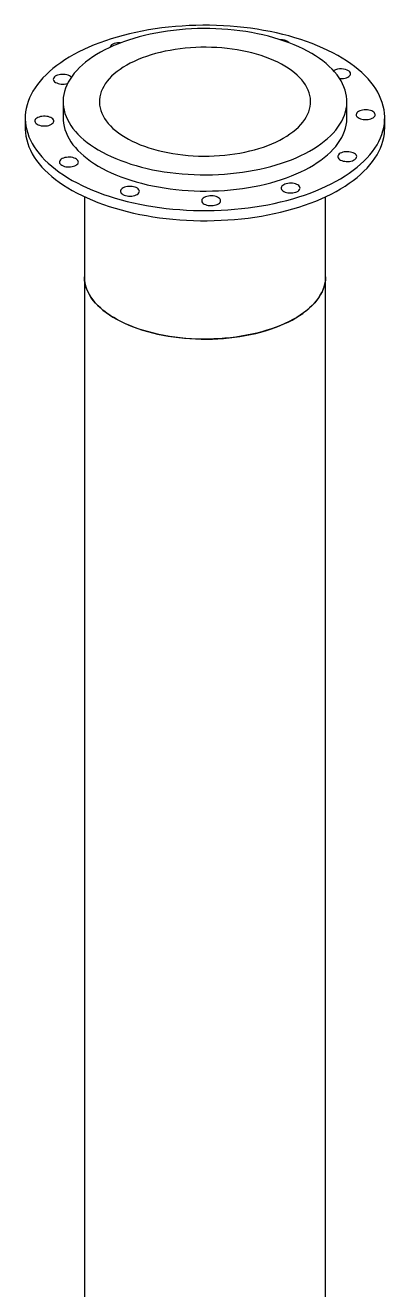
# Model space of a CAD drawing. Header units: inches. Extents: x 0.9 to 37.1, y -8.4 to 11.7.
# Drawn here: x 35.196 to 35.394, y 3.239 to 3.935 of the extents above; entities that cross this region are included whole.
import ezdxf

# ---------------------------------------------------------------- set-up
doc = ezdxf.new("R2010")
doc.units = ezdxf.units.IN
doc.header["$MEASUREMENT"] = 0

msp = doc.modelspace()

# ---------------------------------------------------------------- linework, layer by layer
at = {"color": 7, "linetype": 'Continuous', "lineweight": 25}
for p, q in [((35.217, 3.8931), (35.217, 3.88417)), ((35.37325, 3.88417), (35.37325, 3.8931)), ((35.19617, 3.88417), (35.19617, 3.87859)), ((35.39409, 3.87859), (35.39409, 3.88417)), ((35.22872, 3.8408), (35.22872, 3.79667)), ((35.36154, 3.79667), (35.36154, 3.8408)), ((35.22872, 3.79667), (35.22872, 3.09361)), ((35.36154, 3.09361), (35.36154, 3.79667))]:
    msp.add_line(p, q, dxfattribs=at)
at = {"color": 7, "linetype": 'Continuous', "lineweight": 25, "flags": 128}
for points in [[(35.38265, 3.86039), (35.38435, 3.86213), (35.38593, 3.86391), (35.38737, 3.86571), (35.38867, 3.86755), (35.38984, 3.8694), (35.39087, 3.87128), (35.39176, 3.87318), (35.39251, 3.87509), (35.39311, 3.87702), (35.39357, 3.87896), (35.39388, 3.88091), (35.39405, 3.88286), (35.39408, 3.88481), (35.39396, 3.88676), (35.39369, 3.88871), (35.39329, 3.89065), (35.39273, 3.89258), (35.39203, 3.8945), (35.3912, 3.8964), (35.39021, 3.89829), (35.3891, 3.90016), (35.38784, 3.902), (35.38644, 3.90381), (35.38492, 3.9056), (35.38326, 3.90736), (35.38147, 3.90908), (35.37955, 3.91076), (35.37751, 3.91241), (35.37535, 3.91401), (35.37307, 3.91557), (35.37068, 3.91709), (35.36818, 3.91856), (35.36557, 3.91997), (35.36285, 3.92133), (35.36004, 3.92264), (35.35713, 3.9239), (35.35413, 3.92509), (35.35105, 3.92622), (35.34788, 3.9273), (35.34463, 3.9283), (35.34131, 3.92925), (35.33793, 3.93013), (35.33448, 3.93094), (35.33097, 3.93168), (35.32741, 3.93235), (35.3238, 3.93295), (35.32016, 3.93348), (35.31647, 3.93394), (35.31275, 3.93432), (35.30901, 3.93464), (35.30525, 3.93487), (35.30147, 3.93503), (35.29768, 3.93512), (35.29389, 3.93514), (35.2901, 3.93507), (35.28632, 3.93494), (35.28255, 3.93473), (35.2788, 3.93444), (35.27508, 3.93408), (35.27138, 3.93365), (35.26772, 3.93314), (35.26409, 3.93257), (35.26052, 3.93192), (35.25699, 3.9312), (35.25352, 3.93042), (35.25011, 3.92956), (35.24677, 3.92864), (35.2435, 3.92765), (35.2403, 3.9266), (35.23719, 3.92549), (35.23416, 3.92432), (35.23122, 3.92308), (35.22837, 3.92179), (35.22562, 3.92045), (35.22298, 3.91905), (35.22043, 3.9176), (35.218, 3.91611), (35.21568, 3.91456), (35.21348, 3.91297), (35.2114, 3.91134), (35.20944, 3.90967), (35.20761, 3.90796), (35.2059, 3.90621), (35.20433, 3.90444), (35.20289, 3.90263), (35.20158, 3.9008), (35.20042, 3.89894), (35.19939, 3.89706), (35.1985, 3.89516), (35.19775, 3.89325), (35.19715, 3.89132), (35.19669, 3.88938), (35.19637, 3.88744), (35.1962, 3.88549), (35.19618, 3.88353), (35.1963, 3.88158), (35.19656, 3.87964), (35.19697, 3.87769), (35.19753, 3.87576), (35.19822, 3.87384), (35.19906, 3.87194), (35.20004, 3.87005), (35.20116, 3.86819), (35.20242, 3.86635), (35.20382, 3.86453), (35.20534, 3.86274), (35.207, 3.86099), (35.20879, 3.85927), (35.21071, 3.85758), (35.21275, 3.85594), (35.21491, 3.85433), (35.21718, 3.85277), (35.21958, 3.85126), (35.22208, 3.84979), (35.22469, 3.84837), (35.22741, 3.84701), (35.23022, 3.8457), (35.23313, 3.84445), (35.23613, 3.84325), (35.23921, 3.84212), (35.24238, 3.84105), (35.24563, 3.84004), (35.24895, 3.8391), (35.25233, 3.83822), (35.25578, 3.83741), (35.25929, 3.83667), (35.26285, 3.83599), (35.26645, 3.83539), (35.2701, 3.83486), (35.27379, 3.8344), (35.27751, 3.83402), (35.28125, 3.83371), (35.28501, 3.83347), (35.28879, 3.83331), (35.29258, 3.83322), (35.29637, 3.83321), (35.30016, 3.83327), (35.30394, 3.83341), (35.30771, 3.83362), (35.31146, 3.8339), (35.31518, 3.83426), (35.31888, 3.83469), (35.32254, 3.8352), (35.32616, 3.83578), (35.32974, 3.83642), (35.33327, 3.83714), (35.33674, 3.83793), (35.34014, 3.83878), (35.34349, 3.8397), (35.34676, 3.84069), (35.34995, 3.84174), (35.35307, 3.84285), (35.3561, 3.84403), (35.35904, 3.84526), (35.36189, 3.84655), (35.36464, 3.84789), (35.36728, 3.84929), (35.36982, 3.85074), (35.37226, 3.85224), (35.37457, 3.85378), (35.37678, 3.85537), (35.37886, 3.85701), (35.38082, 3.85868), (35.38265, 3.86039)], [(35.36422, 3.87432), (35.36573, 3.87587), (35.3671, 3.87745), (35.36834, 3.87906), (35.36945, 3.8807), (35.37042, 3.88235), (35.37124, 3.88403), (35.37193, 3.88573), (35.37248, 3.88744), (35.37288, 3.88915), (35.37314, 3.89088), (35.37325, 3.89261), (35.37322, 3.89434), (35.37304, 3.89607), (35.37272, 3.8978), (35.37226, 3.89951), (35.37165, 3.90121), (35.3709, 3.9029), (35.37001, 3.90457), (35.36899, 3.90622), (35.36782, 3.90784), (35.36652, 3.90944), (35.36509, 3.91101), (35.36353, 3.91254), (35.36184, 3.91404), (35.36003, 3.9155), (35.3581, 3.91692), (35.35605, 3.91829), (35.35389, 3.91962), (35.35162, 3.92089), (35.34925, 3.92212), (35.34678, 3.92329), (35.34421, 3.92441), (35.34155, 3.92547), (35.3388, 3.92647), (35.33597, 3.9274), (35.33307, 3.92828), (35.33009, 3.92908), (35.32706, 3.92982), (35.32396, 3.9305), (35.32081, 3.9311), (35.31761, 3.93164), (35.31437, 3.9321), (35.3111, 3.93249), (35.30779, 3.93281), (35.30446, 3.93305), (35.30112, 3.93322), (35.29776, 3.93332), (35.2944, 3.93334), (35.29104, 3.93328), (35.28769, 3.93316), (35.28435, 3.93295), (35.28103, 3.93268), (35.27773, 3.93233), (35.27447, 3.93191), (35.27125, 3.93141), (35.26807, 3.93085), (35.26495, 3.93021), (35.26187, 3.92951), (35.25886, 3.92874), (35.25592, 3.9279), (35.25305, 3.927), (35.25026, 3.92604), (35.24755, 3.92501), (35.24492, 3.92393), (35.2424, 3.92279), (35.23996, 3.92159), (35.23764, 3.92034), (35.23541, 3.91904), (35.2333, 3.9177), (35.2313, 3.9163), (35.22942, 3.91487), (35.22767, 3.91339), (35.22603, 3.91188), (35.22453, 3.91033), (35.22316, 3.90875), (35.22192, 3.90714), (35.22081, 3.90551), (35.21984, 3.90385), (35.21901, 3.90217), (35.21833, 3.90047), (35.21778, 3.89877), (35.21738, 3.89705), (35.21712, 3.89532), (35.21701, 3.89359), (35.21704, 3.89186), (35.21722, 3.89013), (35.21754, 3.88841), (35.218, 3.88669), (35.21861, 3.88499), (35.21936, 3.8833), (35.22025, 3.88163), (35.22127, 3.87998), (35.22244, 3.87836), (35.22374, 3.87676), (35.22517, 3.87519), (35.22673, 3.87366), (35.22842, 3.87216), (35.23023, 3.8707), (35.23216, 3.86929), (35.23421, 3.86791), (35.23637, 3.86659), (35.23864, 3.86531), (35.24101, 3.86408), (35.24348, 3.86291), (35.24605, 3.86179), (35.24871, 3.86074), (35.25146, 3.85974), (35.25429, 3.8588), (35.25719, 3.85793), (35.26016, 3.85712), (35.2632, 3.85638), (35.2663, 3.8557), (35.26945, 3.8551), (35.27265, 3.85457), (35.27589, 3.8541), (35.27916, 3.85371), (35.28247, 3.8534), (35.2858, 3.85315), (35.28914, 3.85298), (35.2925, 3.85289), (35.29586, 3.85287), (35.29922, 3.85292), (35.30257, 3.85305), (35.30591, 3.85325), (35.30923, 3.85352), (35.31252, 3.85387), (35.31578, 3.8543), (35.31901, 3.85479), (35.32219, 3.85535), (35.32531, 3.85599), (35.32839, 3.85669), (35.3314, 3.85746), (35.33434, 3.8583), (35.33721, 3.8592), (35.34, 3.86016), (35.34271, 3.86119), (35.34533, 3.86227), (35.34786, 3.86341), (35.35029, 3.86461), (35.35262, 3.86586), (35.35485, 3.86716), (35.35696, 3.8685), (35.35896, 3.8699), (35.36083, 3.87133), (35.36259, 3.87281), (35.36422, 3.87432)], [(35.34654, 3.87913), (35.34782, 3.88047), (35.34898, 3.88184), (35.35001, 3.88323), (35.35089, 3.88465), (35.35164, 3.88609), (35.35225, 3.88755), (35.35271, 3.88903), (35.35304, 3.89051), (35.35322, 3.892), (35.35325, 3.89349), (35.35314, 3.89499), (35.35288, 3.89647), (35.35249, 3.89795), (35.35195, 3.89942), (35.35126, 3.90087), (35.35044, 3.9023), (35.34948, 3.90371), (35.34839, 3.90509), (35.34716, 3.90644), (35.34581, 3.90776), (35.34433, 3.90904), (35.34272, 3.91029), (35.341, 3.91149), (35.33916, 3.91264), (35.33722, 3.91375), (35.33517, 3.9148), (35.33302, 3.9158), (35.33077, 3.91675), (35.32844, 3.91763), (35.32602, 3.91846), (35.32353, 3.91922), (35.32097, 3.91992), (35.31834, 3.92055), (35.31565, 3.92111), (35.31292, 3.9216), (35.31014, 3.92202), (35.30732, 3.92237), (35.30447, 3.92265), (35.3016, 3.92285), (35.29871, 3.92298), (35.29582, 3.92304), (35.29292, 3.92302), (35.29003, 3.92292), (35.28715, 3.92275), (35.28429, 3.92251), (35.28145, 3.9222), (35.27865, 3.92181), (35.2759, 3.92135), (35.27319, 3.92082), (35.27053, 3.92022), (35.26794, 3.91956), (35.26541, 3.91883), (35.26296, 3.91803), (35.26058, 3.91718), (35.2583, 3.91626), (35.2561, 3.91529), (35.254, 3.91426), (35.25201, 3.91317), (35.25012, 3.91204), (35.24834, 3.91086), (35.24668, 3.90964), (35.24514, 3.90837), (35.24372, 3.90707), (35.24243, 3.90574), (35.24128, 3.90437), (35.24025, 3.90297), (35.23937, 3.90155), (35.23862, 3.90011), (35.23801, 3.89865), (35.23754, 3.89717), (35.23722, 3.89569), (35.23704, 3.8942), (35.23701, 3.89271), (35.23712, 3.89122), (35.23737, 3.88973), (35.23777, 3.88825), (35.23831, 3.88678), (35.23899, 3.88533), (35.23982, 3.8839), (35.24078, 3.88249), (35.24187, 3.88111), (35.2431, 3.87976), (35.24445, 3.87844), (35.24593, 3.87716), (35.24754, 3.87591), (35.24926, 3.87471), (35.2511, 3.87356), (35.25304, 3.87245), (35.25509, 3.8714), (35.25724, 3.8704), (35.25949, 3.86945), (35.26182, 3.86857), (35.26424, 3.86774), (35.26673, 3.86698), (35.26929, 3.86628), (35.27192, 3.86565), (35.27461, 3.86509), (35.27734, 3.8646), (35.28012, 3.86418), (35.28294, 3.86383), (35.28579, 3.86355), (35.28866, 3.86335), (35.29155, 3.86322), (35.29444, 3.86317), (35.29734, 3.86319), (35.30023, 3.86328), (35.30311, 3.86345), (35.30597, 3.86369), (35.30881, 3.864), (35.3116, 3.86439), (35.31436, 3.86485), (35.31707, 3.86538), (35.31973, 3.86598), (35.32232, 3.86664), (35.32485, 3.86737), (35.3273, 3.86817), (35.32968, 3.86903), (35.33196, 3.86994), (35.33416, 3.87092), (35.33626, 3.87195), (35.33825, 3.87303), (35.34014, 3.87416), (35.34192, 3.87534), (35.34358, 3.87656), (35.34512, 3.87783), (35.34654, 3.87913)], [(35.36926, 3.90581), (35.36968, 3.90578), (35.37056, 3.90579), (35.37143, 3.90587), (35.37226, 3.90603), (35.37303, 3.90625), (35.37371, 3.90654), (35.37429, 3.90689), (35.37474, 3.90727), (35.37506, 3.9077), (35.37524, 3.90814), (35.37527, 3.9086), (35.37515, 3.90905), (35.37488, 3.90948), (35.37448, 3.90989)], [(35.21222, 3.90671), (35.21187, 3.90629), (35.21167, 3.90584), (35.21161, 3.90539), (35.21171, 3.90494), (35.21195, 3.9045), (35.21234, 3.90409), (35.21285, 3.90372), (35.21347, 3.9034), (35.2142, 3.90314), (35.215, 3.90294), (35.21585, 3.90282), (35.21672, 3.90277), (35.21761, 3.9028), (35.21847, 3.90291), (35.21928, 3.90309), (35.21948, 3.90315)], [(35.22153, 3.9066), (35.22151, 3.90662), (35.22107, 3.90701), (35.22049, 3.90736), (35.21982, 3.90765), (35.21905, 3.90788), (35.21823, 3.90804), (35.21736, 3.90812), (35.21648, 3.90813), (35.2156, 3.90806), (35.21476, 3.90792), (35.21399, 3.9077), (35.21329, 3.90743), (35.21269, 3.90709), (35.21222, 3.90671)], [(35.20145, 3.88234), (35.20156, 3.88188), (35.20181, 3.88145), (35.2022, 3.88104), (35.20273, 3.88067), (35.20336, 3.88036), (35.20409, 3.8801), (35.2049, 3.87991), (35.20575, 3.8798), (35.20663, 3.87975), (35.20751, 3.87979), (35.20837, 3.8799), (35.20917, 3.88009), (35.20991, 3.88034), (35.21055, 3.88066), (35.21107, 3.88102), (35.21148, 3.88143), (35.21174, 3.88186), (35.21185, 3.88231), (35.21182, 3.88277), (35.21164, 3.88321), (35.21131, 3.88363), (35.21085, 3.88402), (35.21027, 3.88437), (35.20959, 3.88465), (35.20882, 3.88488), (35.20799, 3.88503), (35.20712, 3.88511), (35.20623, 3.88511), (35.20536, 3.88504), (35.20453, 3.88489), (35.20375, 3.88467), (35.20306, 3.88438), (35.20248, 3.88404), (35.20201, 3.88366), (35.20168, 3.88323), (35.20149, 3.88279), (35.20145, 3.88234)], [(35.217, 3.88417), (35.21704, 3.88293), (35.21722, 3.8812), (35.21754, 3.87948), (35.218, 3.87776), (35.21861, 3.87606), (35.21936, 3.87437), (35.22025, 3.8727), (35.22127, 3.87105), (35.22244, 3.86943), (35.22374, 3.86783), (35.22517, 3.86626), (35.22673, 3.86473), (35.22842, 3.86323), (35.23023, 3.86177), (35.23216, 3.86036), (35.23421, 3.85898), (35.23637, 3.85766), (35.23864, 3.85638), (35.24101, 3.85515), (35.24348, 3.85398), (35.24605, 3.85286), (35.24871, 3.85181), (35.25146, 3.85081), (35.25429, 3.84987), (35.25719, 3.849), (35.26016, 3.84819), (35.2632, 3.84745), (35.2663, 3.84677), (35.26945, 3.84617), (35.27265, 3.84564), (35.27589, 3.84517), (35.27916, 3.84478), (35.28247, 3.84447), (35.2858, 3.84422), (35.28914, 3.84405), (35.2925, 3.84396), (35.29586, 3.84394), (35.29922, 3.84399), (35.30257, 3.84412), (35.30591, 3.84432), (35.30923, 3.8446), (35.31252, 3.84494), (35.31578, 3.84537), (35.31901, 3.84586), (35.32219, 3.84642), (35.32531, 3.84706), (35.32839, 3.84776), (35.3314, 3.84853), (35.33434, 3.84937), (35.33721, 3.85027), (35.34, 3.85123), (35.34271, 3.85226), (35.34533, 3.85334), (35.34786, 3.85448), (35.35029, 3.85568), (35.35262, 3.85693), (35.35485, 3.85823), (35.35696, 3.85958), (35.35896, 3.86097), (35.36083, 3.8624), (35.36259, 3.86388), (35.36422, 3.86539)], [(35.36422, 3.86539), (35.36573, 3.86694), (35.3671, 3.86852), (35.36834, 3.87013), (35.36945, 3.87177), (35.37042, 3.87343), (35.37124, 3.8751), (35.37193, 3.8768), (35.37248, 3.87851), (35.37288, 3.88023), (35.37314, 3.88195), (35.37325, 3.88368), (35.37325, 3.88417)], [(35.38881, 3.88601), (35.3887, 3.88646), (35.38845, 3.8869), (35.38805, 3.8873), (35.38753, 3.88767), (35.3869, 3.88799), (35.38617, 3.88824), (35.38536, 3.88843), (35.38451, 3.88855), (35.38363, 3.88859), (35.38275, 3.88855), (35.38189, 3.88844), (35.38109, 3.88825), (35.38035, 3.888), (35.37971, 3.88769), (35.37918, 3.88732), (35.37878, 3.88692), (35.37852, 3.88648), (35.3784, 3.88603), (35.37844, 3.88558), (35.37862, 3.88513), (35.37895, 3.88471), (35.37941, 3.88432), (35.37999, 3.88398), (35.38067, 3.88369), (35.38144, 3.88347), (35.38227, 3.88331), (35.38314, 3.88323), (35.38403, 3.88323), (35.3849, 3.88331), (35.38573, 3.88346), (35.3865, 3.88368), (35.38719, 3.88396), (35.38778, 3.8843), (35.38825, 3.88469), (35.38858, 3.88511), (35.38877, 3.88555), (35.38881, 3.88601)], [(35.19617, 3.87859), (35.19618, 3.87795), (35.1963, 3.876), (35.19656, 3.87405), (35.19697, 3.87211), (35.19753, 3.87018), (35.19822, 3.86826), (35.19906, 3.86636), (35.20004, 3.86447), (35.20116, 3.86261), (35.20242, 3.86077), (35.20382, 3.85895), (35.20534, 3.85716), (35.207, 3.85541), (35.20879, 3.85369), (35.21071, 3.852), (35.21275, 3.85035), (35.21491, 3.84875), (35.21718, 3.84719), (35.21958, 3.84567), (35.22208, 3.84421), (35.22469, 3.84279), (35.22741, 3.84143), (35.23022, 3.84012), (35.23313, 3.83887), (35.23613, 3.83767), (35.23921, 3.83654), (35.24238, 3.83547), (35.24563, 3.83446), (35.24895, 3.83352), (35.25233, 3.83264), (35.25578, 3.83183), (35.25929, 3.83108), (35.26285, 3.83041), (35.26645, 3.82981), (35.2701, 3.82928), (35.27379, 3.82882), (35.27751, 3.82844), (35.28125, 3.82813), (35.28501, 3.82789), (35.28879, 3.82773), (35.29258, 3.82764), (35.29637, 3.82763), (35.30016, 3.82769), (35.30394, 3.82783), (35.30771, 3.82804), (35.31146, 3.82832), (35.31518, 3.82868), (35.31888, 3.82911), (35.32254, 3.82962), (35.32616, 3.8302), (35.32974, 3.83084), (35.33327, 3.83156), (35.33674, 3.83235), (35.34014, 3.8332), (35.34349, 3.83412), (35.34676, 3.83511), (35.34995, 3.83616), (35.35307, 3.83727), (35.3561, 3.83845), (35.35904, 3.83968), (35.36189, 3.84097), (35.36464, 3.84231), (35.36728, 3.84371), (35.36982, 3.84516), (35.37226, 3.84666), (35.37457, 3.8482), (35.37678, 3.84979), (35.37886, 3.85142), (35.38082, 3.8531), (35.38265, 3.85481)], [(35.38265, 3.85481), (35.38435, 3.85655), (35.38593, 3.85833), (35.38737, 3.86013), (35.38867, 3.86197), (35.38984, 3.86382), (35.39087, 3.8657), (35.39176, 3.8676), (35.39251, 3.86951), (35.39311, 3.87144), (35.39357, 3.87338), (35.39388, 3.87533), (35.39405, 3.87728), (35.39409, 3.87859)], [(35.21578, 3.85846), (35.21631, 3.85809), (35.21696, 3.85778), (35.21769, 3.85753), (35.2185, 3.85735), (35.21936, 3.85724), (35.22024, 3.8572), (35.22112, 3.85725), (35.22197, 3.85736), (35.22277, 3.85756), (35.2235, 3.85781), (35.22413, 3.85813), (35.22465, 3.8585), (35.22504, 3.85891), (35.22529, 3.85935), (35.2254, 3.8598), (35.22535, 3.86025), (35.22515, 3.8607), (35.22482, 3.86112), (35.22435, 3.8615), (35.22376, 3.86184), (35.22306, 3.86212), (35.22229, 3.86234), (35.22145, 3.86249), (35.22058, 3.86256), (35.2197, 3.86256), (35.21883, 3.86247), (35.218, 3.86232), (35.21723, 3.86209), (35.21655, 3.8618), (35.21597, 3.86146), (35.21552, 3.86107), (35.21519, 3.86065), (35.21502, 3.8602), (35.21499, 3.85975), (35.21511, 3.85929), (35.21538, 3.85886), (35.21578, 3.85846)], [(35.37804, 3.86164), (35.37839, 3.86206), (35.37859, 3.8625), (35.37864, 3.86295), (35.37855, 3.86341), (35.37831, 3.86384), (35.37792, 3.86425), (35.37741, 3.86462), (35.37678, 3.86495), (35.37606, 3.86521), (35.37526, 3.8654), (35.37441, 3.86552), (35.37353, 3.86557), (35.37265, 3.86554), (35.37179, 3.86544), (35.37098, 3.86526), (35.37024, 3.86501), (35.36959, 3.8647), (35.36905, 3.86434), (35.36864, 3.86394), (35.36837, 3.8635), (35.36824, 3.86305), (35.36826, 3.8626), (35.36843, 3.86215), (35.36874, 3.86173), (35.36919, 3.86133), (35.36976, 3.86099), (35.37044, 3.8607), (35.3712, 3.86047), (35.37203, 3.86031), (35.3729, 3.86022), (35.37378, 3.86021), (35.37466, 3.86028), (35.37549, 3.86043), (35.37627, 3.86064), (35.37697, 3.86092), (35.37757, 3.86125), (35.37804, 3.86164)], [(35.34506, 3.8433), (35.34576, 3.84358), (35.34637, 3.84391), (35.34686, 3.84429), (35.34721, 3.84471), (35.34743, 3.84515), (35.34749, 3.8456), (35.34741, 3.84605), (35.34718, 3.84649), (35.34681, 3.84691), (35.34631, 3.84728), (35.34569, 3.84761), (35.34497, 3.84787), (35.34418, 3.84807), (35.34333, 3.8482), (35.34246, 3.84826), (35.34157, 3.84823), (35.34071, 3.84813), (35.33989, 3.84796), (35.33915, 3.84772), (35.33849, 3.84741), (35.33794, 3.84706), (35.33752, 3.84666), (35.33723, 3.84623), (35.33709, 3.84578), (35.3371, 3.84532), (35.33726, 3.84487), (35.33756, 3.84445), (35.338, 3.84405), (35.33856, 3.8437), (35.33923, 3.8434), (35.33999, 3.84317), (35.34081, 3.843), (35.34167, 3.84291), (35.34256, 3.8429), (35.34343, 3.84296), (35.34427, 3.8431), (35.34506, 3.8433)], [(35.25138, 3.84147), (35.25219, 3.84129), (35.25305, 3.84119), (35.25393, 3.84116), (35.25481, 3.84121), (35.25566, 3.84133), (35.25646, 3.84153), (35.25718, 3.84179), (35.2578, 3.84212), (35.25831, 3.84249), (35.25869, 3.8429), (35.25892, 3.84334), (35.25901, 3.84379), (35.25896, 3.84424), (35.25875, 3.84469), (35.2584, 3.84511), (35.25792, 3.84549), (35.25732, 3.84582), (35.25662, 3.8461), (35.25584, 3.84631), (35.255, 3.84645), (35.25413, 3.84652), (35.25324, 3.84651), (35.25237, 3.84642), (35.25155, 3.84626), (35.25079, 3.84603), (35.25011, 3.84573), (35.24955, 3.84538), (35.2491, 3.84499), (35.24879, 3.84456), (35.24863, 3.84412), (35.24861, 3.84366), (35.24874, 3.84321), (35.24902, 3.84278), (35.24944, 3.84238), (35.24998, 3.84202), (35.25063, 3.84171), (35.25138, 3.84147)], [(35.2987, 3.83592), (35.29957, 3.83598), (35.30042, 3.83611), (35.30121, 3.83631), (35.30192, 3.83658), (35.30254, 3.83691), (35.30303, 3.83728), (35.3034, 3.8377), (35.30363, 3.83814), (35.30371, 3.83859), (35.30363, 3.83904), (35.30342, 3.83949), (35.30306, 3.8399), (35.30256, 3.84028), (35.30196, 3.84061), (35.30125, 3.84088), (35.30046, 3.84109), (35.29962, 3.84122), (35.29874, 3.84128), (35.29786, 3.84127), (35.29699, 3.84117), (35.29617, 3.841), (35.29542, 3.84077), (35.29475, 3.84047), (35.2942, 3.84011), (35.29376, 3.83972), (35.29346, 3.83929), (35.29331, 3.83884), (35.29331, 3.83839), (35.29345, 3.83794), (35.29374, 3.83751), (35.29417, 3.83711), (35.29472, 3.83676), (35.29538, 3.83645), (35.29613, 3.83621), (35.29695, 3.83604), (35.29781, 3.83594), (35.2987, 3.83592)], [(35.22872, 3.79667), (35.22872, 3.79656), (35.22881, 3.79497), (35.22903, 3.79338), (35.2294, 3.7918), (35.22991, 3.79023), (35.23056, 3.78868), (35.23135, 3.78714), (35.23228, 3.78562), (35.23335, 3.78413), (35.23455, 3.78266), (35.23588, 3.78122), (35.23734, 3.77982), (35.23892, 3.77845), (35.24063, 3.77713), (35.24246, 3.77584), (35.24439, 3.7746), (35.24644, 3.77341), (35.2486, 3.77227), (35.25085, 3.77118), (35.2532, 3.77015), (35.25564, 3.76917), (35.25817, 3.76826), (35.26078, 3.7674), (35.26346, 3.76661), (35.26621, 3.76588), (35.26902, 3.76522), (35.27189, 3.76463), (35.27481, 3.76411), (35.27777, 3.76366), (35.28077, 3.76328), (35.2838, 3.76297), (35.28686, 3.76273), (35.28993, 3.76257), (35.29302, 3.76249), (35.29611, 3.76247), (35.2992, 3.76253), (35.30228, 3.76267), (35.30534, 3.76287), (35.30838, 3.76316), (35.3114, 3.76351), (35.31437, 3.76394), (35.31731, 3.76443), (35.3202, 3.765), (35.32303, 3.76563), (35.32581, 3.76634), (35.32851, 3.7671), (35.33115, 3.76794), (35.3337, 3.76883), (35.33618, 3.76978), (35.33856, 3.7708), (35.34085, 3.77187), (35.34304, 3.77299), (35.34513, 3.77416), (35.34711, 3.77538), (35.34898, 3.77665), (35.35073, 3.77797), (35.35235, 3.77932), (35.35386, 3.78071)], [(35.26414, 3.76642), (35.26144, 3.7672), (35.25881, 3.76804), (35.25627, 3.76894), (35.2538, 3.7699), (35.25143, 3.77092), (35.24915, 3.77199), (35.24697, 3.77312), (35.2449, 3.7743), (35.24293, 3.77553), (35.24108, 3.7768), (35.23934, 3.77812), (35.23772, 3.77948), (35.23623, 3.78087), (35.23487, 3.7823), (35.23364, 3.78376), (35.23254, 3.78525), (35.23157, 3.78676), (35.23075, 3.78829), (35.23006, 3.78984), (35.22951, 3.79141), (35.22911, 3.79299), (35.22885, 3.79457), (35.22873, 3.79616), (35.22872, 3.79667)], [(35.36154, 3.79667), (35.36153, 3.79638), (35.36144, 3.79479), (35.36119, 3.7932), (35.36081, 3.79162), (35.36028, 3.79005), (35.35961, 3.7885), (35.35881, 3.78696), (35.35786, 3.78545), (35.35678, 3.78396), (35.35556, 3.78249), (35.35422, 3.78106), (35.35274, 3.77966), (35.35114, 3.7783), (35.34942, 3.77698), (35.34759, 3.7757), (35.34564, 3.77446), (35.34357, 3.77328), (35.34141, 3.77214), (35.33914, 3.77106), (35.33678, 3.77003), (35.33433, 3.76906), (35.33179, 3.76815), (35.32918, 3.76731), (35.32649, 3.76652), (35.32373, 3.7658), (35.32091, 3.76515), (35.31804, 3.76457), (35.31511, 3.76405), (35.31214, 3.76361), (35.30914, 3.76324), (35.3061, 3.76294), (35.30305, 3.76271), (35.29997, 3.76256), (35.29688, 3.76248), (35.29379, 3.76247), (35.29071, 3.76254), (35.28763, 3.76269), (35.28457, 3.7629), (35.28153, 3.76319), (35.27852, 3.76356), (35.27554, 3.76399), (35.27261, 3.76449), (35.26973, 3.76507), (35.2669, 3.76571), (35.26414, 3.76642)], [(35.35386, 3.78071), (35.35524, 3.78213), (35.35649, 3.78359), (35.3576, 3.78507), (35.35858, 3.78658), (35.35942, 3.78811), (35.36013, 3.78966), (35.36069, 3.79123), (35.36111, 3.79281), (35.36139, 3.79439), (35.36152, 3.79598), (35.36154, 3.79667)]]:
    msp.add_lwpolyline(points, dxfattribs=at)
at = {"color": 7, "linetype": 'Continuous', "lineweight": 25}
for centre, radius, start, end in [((35.24571, 3.92199), 0.00309, 99.56866, 161.52923), ((35.24796, 3.91607), 0.00939, 85.96842, 107.09357), ((35.3365, 3.91786), 0.00933, 75.20588, 89.05554), ((35.33787, 3.92229), 0.0047, 44.70731, 77.59592), ((35.37004, 3.90294), 0.00824, 57.41636, 119.7834)]:
    msp.add_arc(centre, radius, start, end, dxfattribs=at)

doc.saveas('drawing.dxf')
